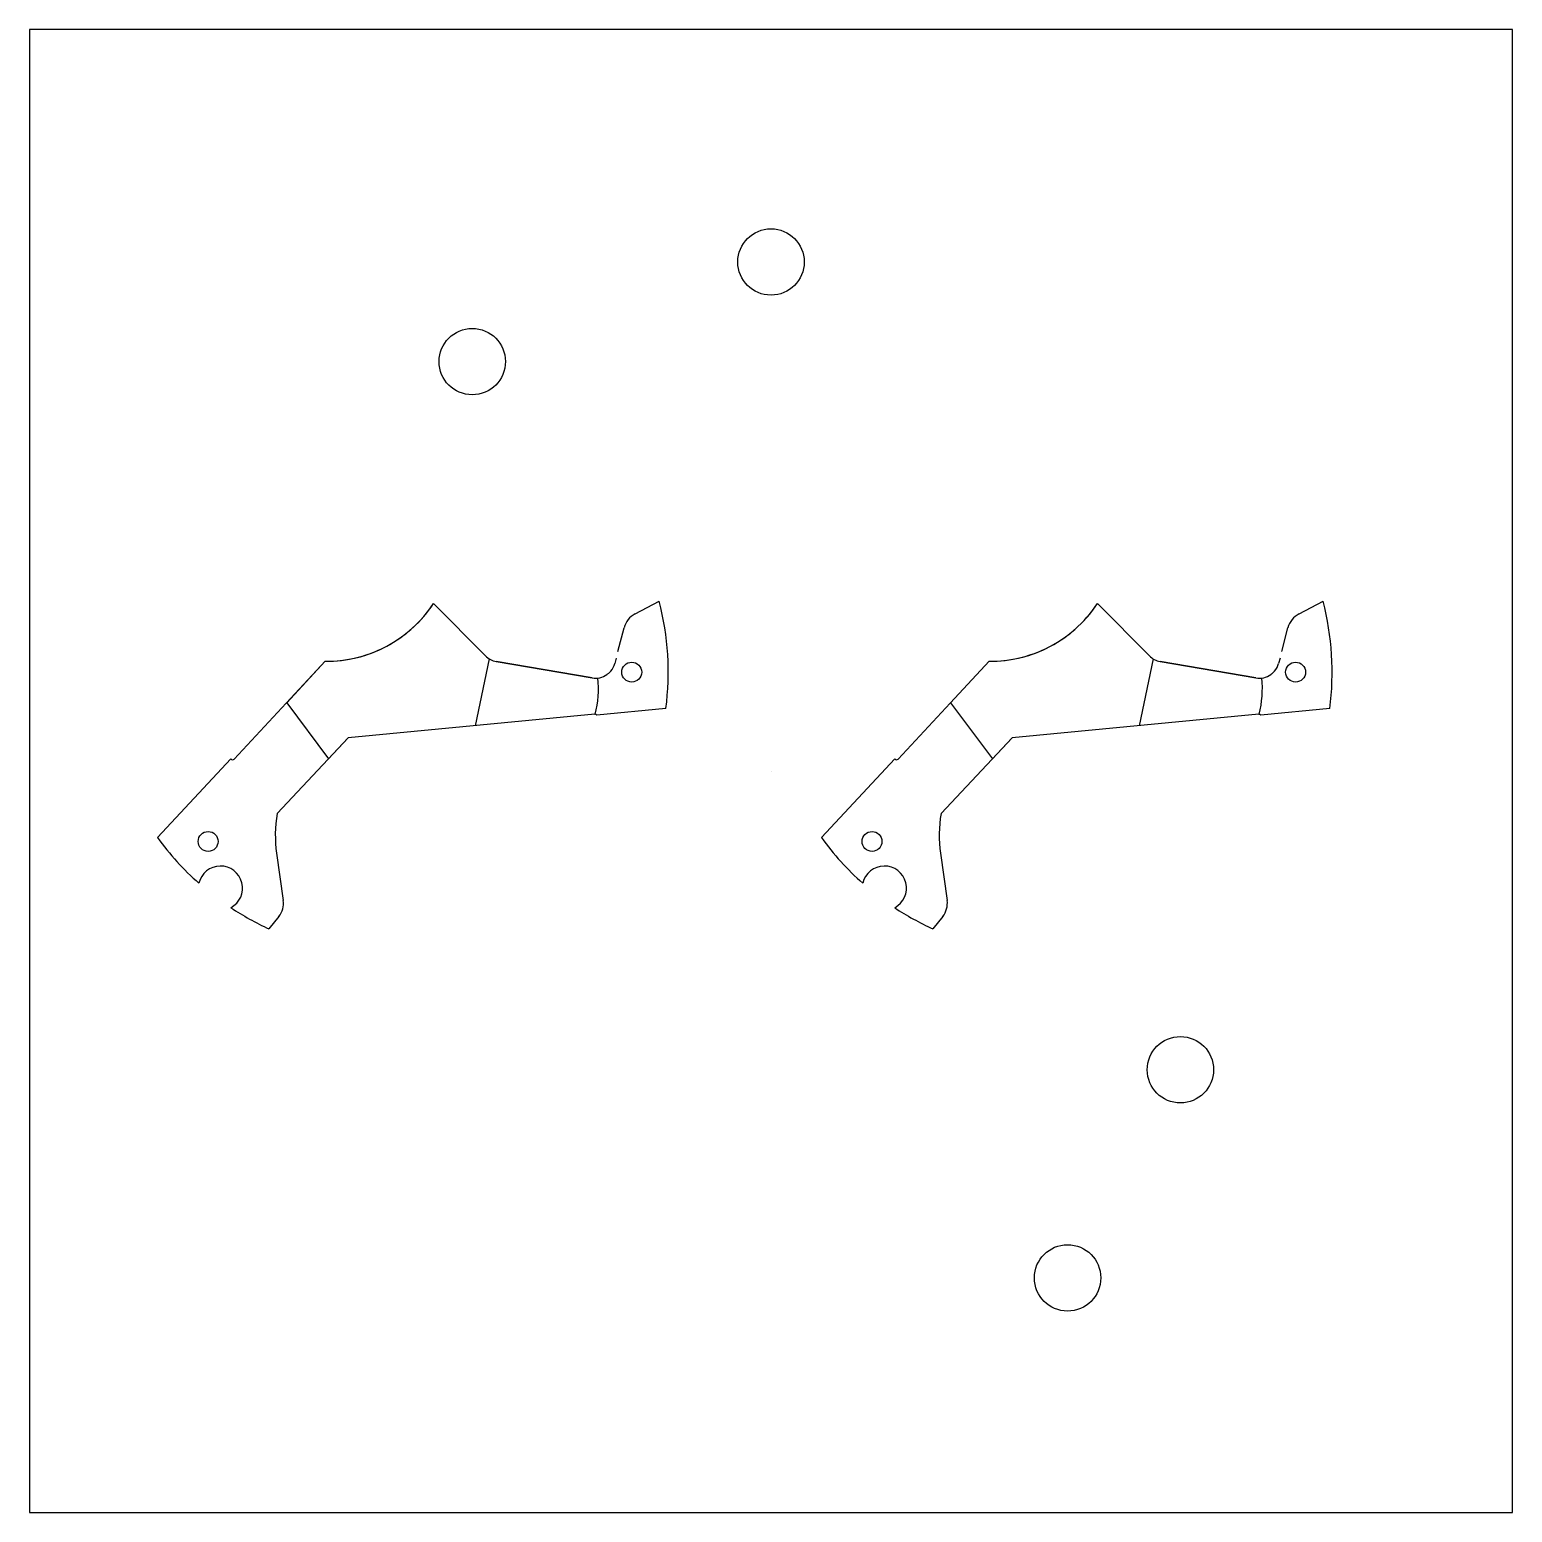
# Model space of a CAD drawing. Header units: millimetres. Extents: x -33.5 to 33.5, y -33.5 to 33.5.
import ezdxf

# ---------------------------------------------------------------- set-up
doc = ezdxf.new("R2010")
doc.units = ezdxf.units.MM

msp = doc.modelspace()

# ---------------------------------------------------------------- linework, layer by layer
at = {"color": 7, "linetype": 'Continuous', "lineweight": 25}
for p, q in [((33.5, 33.5), (-33.5, 33.5)), ((-33.5, 33.5), (-33.5, -33.5)), ((33.5, -33.5), (33.5, 33.5)), ((-33.5, -33.5), (33.5, -33.5))]:
    msp.add_line(p, q, dxfattribs=at)
at = {"color": 7, "linetype": 'Continuous'}
for p, q in [((-15.249, 7.567), (-12.902, 5.203)), ((-15.249, 7.567), (-12.902, 5.203)), ((-6.139, 7.101), (-5.053, 7.673)), ((14.751, 7.567), (17.098, 5.203)), ((14.751, 7.567), (17.098, 5.203)), ((23.861, 7.101), (24.947, 7.673)), ((-6.922, 5.398), (-6.64, 6.47)), ((23.078, 5.398), (23.36, 6.47)), ((-24.256, 0.537), (-20.143, 4.959)), ((-21.886, 3.086), (-20.143, 4.959)), ((-12.732, 5.069), (-13.364, 2.047)), ((-12.416, 4.951), (-8.086, 4.204)), ((-8.086, 4.204), (-12.416, 4.951)), ((-6.999, 5.103), (-7.063, 4.862)), ((5.744, 0.537), (9.857, 4.959)), ((8.114, 3.086), (9.857, 4.959)), ((17.268, 5.069), (16.636, 2.047)), ((17.584, 4.951), (21.914, 4.204)), ((21.914, 4.204), (17.584, 4.951)), ((23.001, 5.103), (22.937, 4.862)), ((-21.886, 3.086), (-19.991, 0.55)), ((-4.75, 2.817), (-7.866, 2.517)), ((8.114, 3.086), (10.009, 0.55)), ((25.25, 2.817), (22.134, 2.517)), ((-7.962, 2.566), (-19.1, 1.497)), ((-7.962, 2.566), (-19.1, 1.497)), ((22.038, 2.566), (10.9, 1.497)), ((22.038, 2.566), (10.9, 1.497)), ((-19.1, 1.497), (-22.315, -1.923)), ((-19.991, 0.55), (-19.1, 1.497)), ((10.9, 1.497), (7.685, -1.923)), ((10.009, 0.55), (10.9, 1.497)), ((-27.72, -3.011), (-24.41, 0.547)), ((2.28, -3.011), (5.59, 0.547)), ((-22.342, -3.72), (-22.04, -5.85)), ((7.658, -3.72), (7.96, -5.85)), ((-22.239, -6.578), (-22.685, -7.133)), ((7.761, -6.578), (7.315, -7.133))]:
    msp.add_line(p, q, dxfattribs=at)
at = {"color": 7, "linetype": 'Continuous', "flags": 128}
msp.add_lwpolyline([(0, 0), (0, 0)], dxfattribs=at)
msp.add_lwpolyline([(0, 0), (0, 0)], dxfattribs=at)
at = {"color": 7, "linetype": 'Continuous'}
for centre, radius in [((0, 23.002), 1.5), ((-13.5, 18.5), 1.5), ((-6.294, 4.467), 0.45), ((23.706, 4.467), 0.45), ((-25.435, -3.183), 0.45), ((4.565, -3.183), 0.45), ((18.5, -13.5), 1.5), ((13.401, -22.905), 1.5)]:
    msp.add_circle(centre, radius, dxfattribs=at)
for centre, radius, start, end in [((-20.092, 10.759), 5.8, 269.49468, 326.61192), ((-20.092, 10.759), 5.8, 295.78606, 326.61192), ((-17.393, 4.467), 12.75, 352.5643, 14.56606), ((9.908, 10.759), 5.8, 269.49468, 326.61192), ((9.908, 10.759), 5.8, 295.78606, 326.61192), ((12.607, 4.467), 12.75, 352.5643, 14.56606), ((-5.673, 6.217), 1, 117.76308, 165.28988), ((24.327, 6.217), 1, 117.76308, 165.28988), ((-20.092, 10.759), 5.8, 269.49468, 290.64849), ((-12.263, 5.838), 0.9, 224.80801, 260.21183), ((-12.263, 5.838), 0.9, 224.80801, 260.21183), ((-7.933, 5.091), 0.9, 320.06835, 345.28988), ((9.908, 10.759), 5.8, 269.49468, 290.64849), ((17.737, 5.838), 0.9, 224.80801, 260.21183), ((17.737, 5.838), 0.9, 224.80801, 260.21183), ((22.067, 5.091), 0.9, 320.06835, 345.28988), ((-7.933, 5.091), 0.9, 260.21183, 305.38565), ((-12.496, 3.729), 4.7, 345.67984, 5.72923), ((22.067, 5.091), 0.9, 260.21183, 305.38565), ((17.504, 3.729), 4.7, 345.67984, 5.72923), ((-7.952, 2.467), 0.1, 30.53486, 95.48487), ((22.048, 2.467), 0.1, 30.53486, 95.48487), ((-24.329, 0.606), 0.1, 215.86357, 317.07171), ((5.671, 0.606), 0.1, 215.86357, 317.07171), ((-16.599, -2.905), 5.8, 170.24346, 188.07242), ((13.401, -2.905), 5.8, 170.24346, 188.07242), ((-17.393, 4.467), 12.75, 215.90892, 228.42912), ((12.607, 4.467), 12.75, 215.90892, 228.42912), ((-24.878, -5.293), 1, 297.8142, 167.21619), ((5.122, -5.293), 1, 297.8142, 167.21619), ((-22.98, -5.983), 0.95, 321.24018, 8.07242), ((7.02, -5.983), 0.95, 321.24018, 8.07242), ((-17.393, 4.467), 12.75, 236.60127, 245.47732), ((12.607, 4.467), 12.75, 236.60127, 245.47732)]:
    msp.add_arc(centre, radius, start, end, dxfattribs=at)
for points, knots in [([(-18.047, 5.331), (-17.777, 5.441), (-17.569, 5.536), (-17.638, 5.504), (-17.569, 5.536)], [0, 0, 0, 0, 0.561123, 1, 1, 1, 1]), ([(11.953, 5.331), (12.223, 5.441), (12.431, 5.536), (12.362, 5.504), (12.431, 5.536)], [0, 0, 0, 0, 0.561134, 1, 1, 1, 1]), ([(-8.086, 4.204), (-7.937, 4.191), (-7.82, 4.198), (-7.859, 4.194), (-7.82, 4.198)], [0, 0, 0, 0, 0.559932, 1, 1, 1, 1]), ([(-7.243, 4.513), (-7.334, 4.419), (-7.412, 4.357), (-7.385, 4.377), (-7.412, 4.357)], [0, 0, 0, 0, 0.56674, 1, 1, 1, 1]), ([(21.914, 4.204), (22.063, 4.191), (22.18, 4.198), (22.141, 4.194), (22.18, 4.198)], [0, 0, 0, 0, 0.559955, 1, 1, 1, 1]), ([(22.757, 4.513), (22.666, 4.419), (22.588, 4.357), (22.615, 4.377), (22.588, 4.357)], [0, 0, 0, 0, 0.566722, 1, 1, 1, 1]), ([(-7.962, 2.566), (-7.951, 2.567), (-7.942, 2.566), (-7.945, 2.566), (-7.942, 2.566)], [0, 0, 0, 0, 0.55997, 1, 1, 1, 1]), ([(22.038, 2.566), (22.049, 2.567), (22.058, 2.566), (22.055, 2.566), (22.058, 2.566)], [0, 0, 0, 0, 0.560111, 1, 1, 1, 1])]:
    msp.add_open_spline(points, degree=3, knots=knots, dxfattribs=at)

doc.saveas('drawing.dxf')
